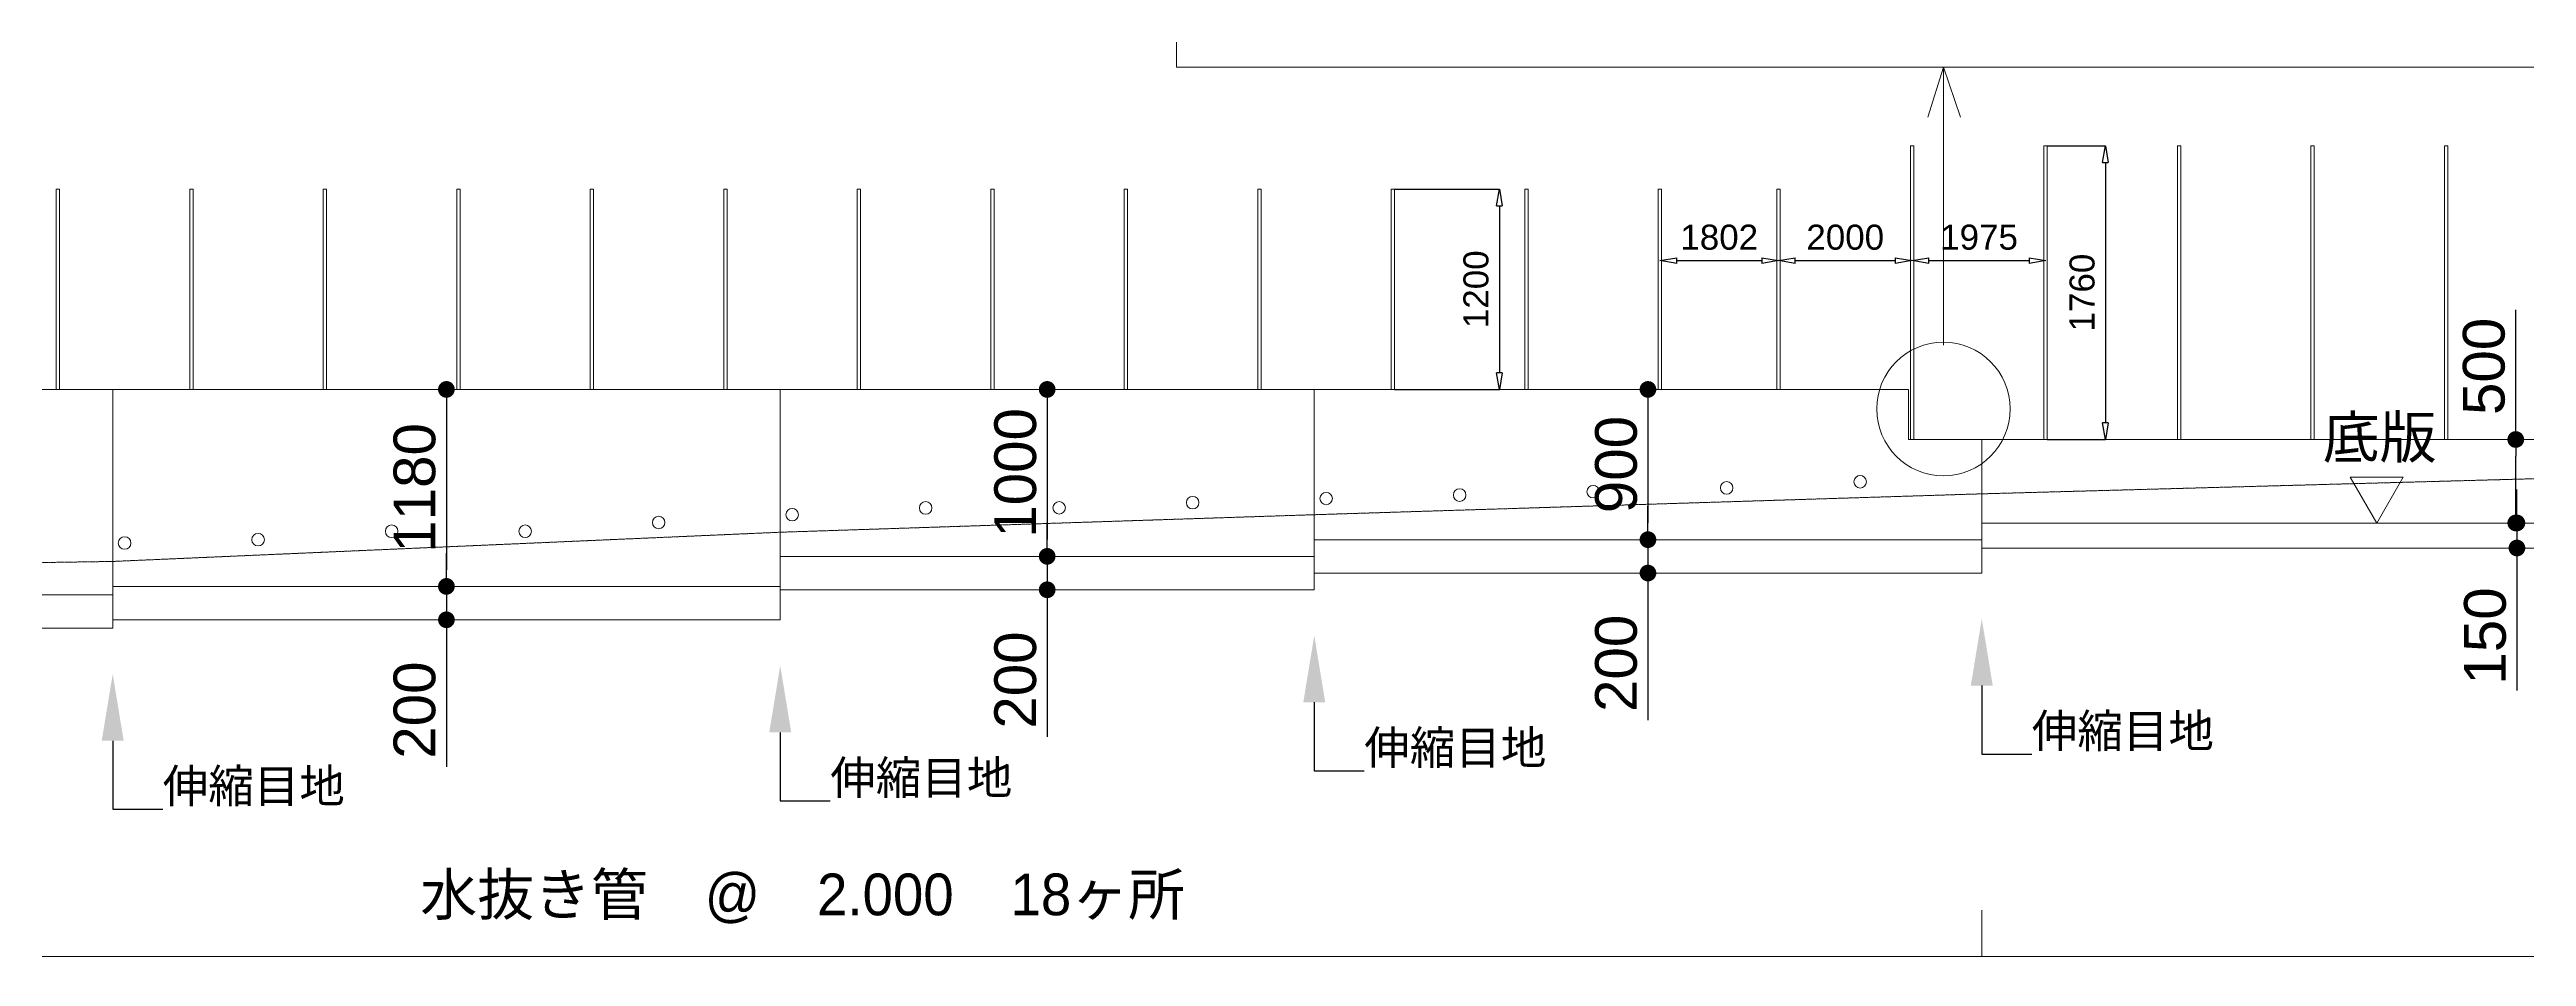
# Model space of a CAD drawing. Header units: millimetres. Extents: x -58267 to 200953, y -49295 to 43144.
# Drawn here: x 15850 to 30692, y -8996 to -3563 of the extents above; entities that cross this region are included whole.
import ezdxf
from ezdxf import colors
from ezdxf.entities.mleader import LeaderData, LeaderLine
from ezdxf.math import Vec2, Vec3

# ---------------------------------------------------------------- set-up
doc = ezdxf.new("R2010")
doc.units = ezdxf.units.MM
doc.header["$LTSCALE"] = 0.25
doc.linetypes.add('ACAD_ISO02W100', pattern=[15, 12, -3])
doc.linetypes.add('CENTER2', pattern=[28.575, 19.05, -3.175, 3.175, -3.175])
for name, color, linetype, lineweight in [('1-fence', 7, 'Continuous', 0), ('1-main', 7, 'Continuous', 9), ('2-DIMS', 8, 'Continuous', 9), ('5-detailframe', 1, 'Continuous', 20)]:
    doc.layers.add(name, color=color, linetype=linetype, lineweight=lineweight)
doc.styles.get("Standard").update_dxf_attribs({"font": 'arial.ttf'})
doc.dimstyles.new('Annotative2 in mm', dxfattribs={"dimscale": 0, "dimtxt": 2.5, "dimasz": 1, "dimexe": 0, "dimexo": 0, "dimtad": 1, "dimdec": 0, "dimtxsty": 'Standard', "dimblk": 'DOT', "dimcen": 0, "dimadec": 0, "dimazin": 0, "dimtfac": 1, "dimtdec": 0, "dimtmove": 0, "dimatfit": 3, "dimfxl": 1, "dimarcsym": 0})
doc.dimstyles.new('Annotative3 (x2.5)', dxfattribs={"dimscale": 0, "dimtxt": 1.5, "dimasz": 1, "dimexe": 0, "dimexo": 0, "dimtad": 1, "dimdec": 0, "dimlfac": 2.5, "dimtxsty": 'Standard', "dimblk": 'CLOSEDBLANK', "dimcen": 0, "dimadec": 0, "dimazin": 0, "dimtfac": 1, "dimtdec": 0, "dimtmove": 0, "dimatfit": 3, "dimfxl": 1, "dimarcsym": 0})

# ---------------------------------------------------------------- blocks, each defined once
blk = doc.blocks.new('_Dot')
at = {"color": 0, "linetype": 'ByBlock', "lineweight": -2}
blk.add_line((-0.5, 0), (-1, 0), dxfattribs=at)
at = {"color": 0, "linetype": 'ByBlock', "const_width": 0.5}
blk.add_lwpolyline([(-0.25, 0, 1), (0.25, 0, 1)], format="xyb", close=True, dxfattribs=at)
blk = doc.blocks.new('*D29')
at = {"layer": '2-DIMS', "color": 0, "lineweight": -2, "transparency": 16777216}
for p, q in [((18228, -5599), (18228, -5599)), ((18228, -5699), (18228, -6679))]:
    blk.add_line(p, q, dxfattribs=at)
at = {"layer": 'Defpoints', "color": 0, "transparency": 16777216}
for p in [(18228, -5599), (18228, -6779), (18228, -6779)]:
    blk.add_point(p, dxfattribs=at)
at = {"layer": '2-DIMS', "color": 0, "lineweight": -2, "transparency": 16777216, "xscale": 100, "yscale": 100, "zscale": 100}
for p, rotation in [((18228, -5599), 90), ((18228, -6779), 270)]:
    blk.add_blockref('_Dot', p, dxfattribs=dict(at, rotation=rotation))
at = {"layer": '2-DIMS', "color": 0, "transparency": 16777216, "insert": (18038, -6189), "char_height": 250, "attachment_point": 5, "rotation": 90}
blk.add_mtext('1180', dxfattribs=at)
blk = doc.blocks.new('*D30')
at = {"layer": '2-DIMS', "color": 0, "lineweight": -2, "transparency": 16777216}
for p, q in [((18228, -6679), (18228, -6579)), ((18228, -6779), (18228, -6979)), ((18228, -7079), (18228, -7860))]:
    blk.add_line(p, q, dxfattribs=at)
at = {"layer": 'Defpoints', "color": 0, "transparency": 16777216}
for p in [(18228, -6779), (18228, -6979), (18228, -6979)]:
    blk.add_point(p, dxfattribs=at)
at = {"layer": '2-DIMS', "color": 0, "lineweight": -2, "transparency": 16777216, "xscale": 100, "yscale": 100, "zscale": 100}
for p, rotation in [((18228, -6779), 270), ((18228, -6979), 90)]:
    blk.add_blockref('_Dot', p, dxfattribs=dict(at, rotation=rotation))
at = {"layer": '2-DIMS', "color": 0, "transparency": 16777216, "insert": (18038, -7520), "char_height": 250, "attachment_point": 5, "rotation": 90}
blk.add_mtext('200', dxfattribs=at)
blk = doc.blocks.new('*D31')
at = {"layer": '2-DIMS', "color": 0, "lineweight": -2, "transparency": 16777216}
for p, q in [((21828, -5599), (21828, -5599)), ((21828, -5699), (21828, -6499))]:
    blk.add_line(p, q, dxfattribs=at)
at = {"layer": 'Defpoints', "color": 0, "transparency": 16777216}
for p in [(21828, -5599), (21828, -6599), (21828, -6599)]:
    blk.add_point(p, dxfattribs=at)
at = {"layer": '2-DIMS', "color": 0, "lineweight": -2, "transparency": 16777216, "xscale": 100, "yscale": 100, "zscale": 100}
for p, rotation in [((21828, -5599), 90), ((21828, -6599), 270)]:
    blk.add_blockref('_Dot', p, dxfattribs=dict(at, rotation=rotation))
at = {"layer": '2-DIMS', "color": 0, "transparency": 16777216, "insert": (21638, -6099), "char_height": 250, "attachment_point": 5, "rotation": 90}
blk.add_mtext('1000', dxfattribs=at)
blk = doc.blocks.new('*D32')
at = {"layer": '2-DIMS', "color": 0, "lineweight": -2, "transparency": 16777216}
for p, q in [((21828, -6499), (21828, -6399)), ((21828, -6599), (21828, -6799)), ((21828, -6899), (21828, -7680))]:
    blk.add_line(p, q, dxfattribs=at)
at = {"layer": 'Defpoints', "color": 0, "transparency": 16777216}
for p in [(21828, -6599), (21828, -6799), (21828, -6799)]:
    blk.add_point(p, dxfattribs=at)
at = {"layer": '2-DIMS', "color": 0, "lineweight": -2, "transparency": 16777216, "xscale": 100, "yscale": 100, "zscale": 100}
for p, rotation in [((21828, -6599), 270), ((21828, -6799), 90)]:
    blk.add_blockref('_Dot', p, dxfattribs=dict(at, rotation=rotation))
at = {"layer": '2-DIMS', "color": 0, "transparency": 16777216, "insert": (21638, -7340), "char_height": 250, "attachment_point": 5, "rotation": 90}
blk.add_mtext('200', dxfattribs=at)
blk = doc.blocks.new('*D33')
at = {"layer": '2-DIMS', "color": 0, "lineweight": -2, "transparency": 16777216}
for p, q in [((25428, -5599), (25428, -5599)), ((25428, -5699), (25428, -6399)), ((25428, -6499), (25428, -6499))]:
    blk.add_line(p, q, dxfattribs=at)
at = {"layer": 'Defpoints', "color": 0, "transparency": 16777216}
for p in [(25428, -5599), (25428, -6499), (25428, -6499)]:
    blk.add_point(p, dxfattribs=at)
at = {"layer": '2-DIMS', "color": 0, "lineweight": -2, "transparency": 16777216, "xscale": 100, "yscale": 100, "zscale": 100}
for p, rotation in [((25428, -5599), 90), ((25428, -6499), 270)]:
    blk.add_blockref('_Dot', p, dxfattribs=dict(at, rotation=rotation))
at = {"layer": '2-DIMS', "color": 0, "transparency": 16777216, "insert": (25238, -6049), "char_height": 250, "attachment_point": 5, "rotation": 90}
blk.add_mtext('900', dxfattribs=at)
blk = doc.blocks.new('*D34')
at = {"layer": '2-DIMS', "color": 0, "lineweight": -2, "transparency": 16777216}
for p, q in [((25428, -6399), (25428, -6299)), ((25428, -6499), (25428, -6499)), ((25428, -6499), (25428, -6699)), ((25428, -6699), (25428, -6699)), ((25428, -6799), (25428, -7580))]:
    blk.add_line(p, q, dxfattribs=at)
at = {"layer": 'Defpoints', "color": 0, "transparency": 16777216}
for p in [(25428, -6499), (25428, -6699), (25428, -6699)]:
    blk.add_point(p, dxfattribs=at)
at = {"layer": '2-DIMS', "color": 0, "lineweight": -2, "transparency": 16777216, "xscale": 100, "yscale": 100, "zscale": 100}
for p, rotation in [((25428, -6499), 270), ((25428, -6699), 90)]:
    blk.add_blockref('_Dot', p, dxfattribs=dict(at, rotation=rotation))
at = {"layer": '2-DIMS', "color": 0, "transparency": 16777216, "insert": (25238, -7240), "char_height": 250, "attachment_point": 5, "rotation": 90}
blk.add_mtext('200', dxfattribs=at)
blk = doc.blocks.new('*D35')
at = {"layer": '2-DIMS', "color": 0, "lineweight": -2, "transparency": 16777216}
for p, q in [((30628, -5899), (30628, -5123)), ((30628, -6299), (30628, -5999))]:
    blk.add_line(p, q, dxfattribs=at)
at = {"layer": 'Defpoints', "color": 0, "transparency": 16777216}
for p in [(30628, -5899), (30628, -6399), (30628, -6399)]:
    blk.add_point(p, dxfattribs=at)
at = {"layer": '2-DIMS', "color": 0, "lineweight": -2, "transparency": 16777216, "xscale": 100, "yscale": 100, "zscale": 100}
for p, rotation in [((30628, -5899), 90), ((30628, -6399), 270)]:
    blk.add_blockref('_Dot', p, dxfattribs=dict(at, rotation=rotation))
at = {"layer": '2-DIMS', "color": 0, "transparency": 16777216, "insert": (30438, -5461), "char_height": 250, "attachment_point": 5, "rotation": 90}
blk.add_mtext('500', dxfattribs=at)
blk = doc.blocks.new('*D36')
at = {"layer": '2-DIMS', "color": 0, "lineweight": -2, "transparency": 16777216}
for p, q in [((30635, -6299), (30635, -6199)), ((30671, -6399), (30635, -6399)), ((30635, -6399), (30635, -6549)), ((30635, -6649), (30635, -7402))]:
    blk.add_line(p, q, dxfattribs=at)
at = {"layer": 'Defpoints', "color": 0, "transparency": 16777216}
for p in [(30671, -6399), (30635, -6549), (30635, -6549)]:
    blk.add_point(p, dxfattribs=at)
at = {"layer": '2-DIMS', "color": 0, "lineweight": -2, "transparency": 16777216, "xscale": 100, "yscale": 100, "zscale": 100}
for p, rotation in [((30635, -6399), 270), ((30635, -6549), 90)]:
    blk.add_blockref('_Dot', p, dxfattribs=dict(at, rotation=rotation))
at = {"layer": '2-DIMS', "color": 0, "transparency": 16777216, "insert": (30445, -7076), "char_height": 250, "attachment_point": 5, "rotation": 90}
blk.add_mtext('150', dxfattribs=at)
blk = doc.blocks.new('*U108')
at = {"layer": '1-main'}
blk.add_lwpolyline([(0, 1200), (20, 1200), (20, 0), (0, 0)], close=True, dxfattribs=at)
blk = doc.blocks.new('*U109')
at = {"layer": '1-fence', "color": 0, "linetype": 'ByBlock', "lineweight": -2, "transparency": 16777216}
for p in [(15200, 0), (16000, 0), (16800, 0), (17600, 0), (18400, 0), (19200, 0), (20000, 0), (20800, 0), (21600, 0), (22400, 0), (23200, 0), (24000, 0), (24800, 0)]:
    blk.add_blockref('*U108', p, dxfattribs=at)
blk = doc.blocks.new('_ClosedBlank')
at = {"color": 0, "linetype": 'ByBlock', "lineweight": -2}
for p, q in [((-1, 0.17), (0, 0)), ((-1, 0.17), (-1, -0.17)), ((0, 0), (-1, -0.17))]:
    blk.add_line(p, q, dxfattribs=at)
blk = doc.blocks.new('*D110')
at = {"layer": '2-DIMS', "color": 0, "lineweight": -2, "transparency": 16777216}
blk.add_line((25600, -4827), (26110, -4827), dxfattribs=at)
at = {"layer": 'Defpoints', "color": 0, "transparency": 16777216}
for p in [(25500, -4827), (26210, -4827), (26210, -4827)]:
    blk.add_point(p, dxfattribs=at)
at = {"layer": '2-DIMS', "color": 0, "lineweight": -2, "transparency": 16777216, "xscale": 100, "yscale": 100, "zscale": 100, "rotation": 180}
blk.add_blockref('_ClosedBlank', (25500, -4827), dxfattribs=at)
at = {"layer": '2-DIMS', "color": 0, "lineweight": -2, "transparency": 16777216, "xscale": 100, "yscale": 100, "zscale": 100}
blk.add_blockref('_ClosedBlank', (26210, -4827), dxfattribs=at)
at = {"layer": '2-DIMS', "color": 0, "transparency": 16777216, "insert": (25855, -4688), "char_height": 150, "attachment_point": 5}
blk.add_mtext('1802', dxfattribs=at)
blk = doc.blocks.new('*D111')
at = {"layer": '2-DIMS', "color": 0, "lineweight": -2, "transparency": 16777216}
blk.add_line((27112, -4827), (27712, -4827), dxfattribs=at)
at = {"layer": 'Defpoints', "color": 0, "transparency": 16777216}
for p in [(27012, -4827), (27812, -4827), (27812, -4827)]:
    blk.add_point(p, dxfattribs=at)
at = {"layer": '2-DIMS', "color": 0, "lineweight": -2, "transparency": 16777216, "xscale": 100, "yscale": 100, "zscale": 100, "rotation": 180}
blk.add_blockref('_ClosedBlank', (27012, -4827), dxfattribs=at)
at = {"layer": '2-DIMS', "color": 0, "lineweight": -2, "transparency": 16777216, "xscale": 100, "yscale": 100, "zscale": 100}
blk.add_blockref('_ClosedBlank', (27812, -4827), dxfattribs=at)
at = {"layer": '2-DIMS', "color": 0, "transparency": 16777216, "insert": (27412, -4688), "char_height": 150, "attachment_point": 5}
blk.add_mtext('1975', dxfattribs=at)
blk = doc.blocks.new('*D112')
at = {"layer": '2-DIMS', "color": 0, "lineweight": -2, "transparency": 16777216}
for p, q in [((27820, -4139), (28169, -4139)), ((28169, -4239), (28169, -5799)), ((27820, -5899), (28169, -5899))]:
    blk.add_line(p, q, dxfattribs=at)
at = {"layer": 'Defpoints', "color": 0, "transparency": 16777216}
for p in [(27820, -4139), (27820, -5899), (28169, -5899)]:
    blk.add_point(p, dxfattribs=at)
at = {"layer": '2-DIMS', "color": 0, "lineweight": -2, "transparency": 16777216, "xscale": 100, "yscale": 100, "zscale": 100}
for p, rotation in [((28169, -4139), 90), ((28169, -5899), 270)]:
    blk.add_blockref('_ClosedBlank', p, dxfattribs=dict(at, rotation=rotation))
at = {"layer": '2-DIMS', "color": 0, "transparency": 16777216, "insert": (28030, -5019), "char_height": 150, "attachment_point": 5, "rotation": 90}
blk.add_mtext('1760', dxfattribs=at)
blk = doc.blocks.new('*D144')
at = {"layer": '2-DIMS', "color": 0, "lineweight": -2, "transparency": 16777216}
blk.add_line((26310, -4827), (26910, -4827), dxfattribs=at)
at = {"layer": 'Defpoints', "color": 0, "transparency": 16777216}
for p in [(26210, -4827), (27010, -4827), (27010, -4827)]:
    blk.add_point(p, dxfattribs=at)
at = {"layer": '2-DIMS', "color": 0, "lineweight": -2, "transparency": 16777216, "xscale": 100, "yscale": 100, "zscale": 100, "rotation": 180}
blk.add_blockref('_ClosedBlank', (26210, -4827), dxfattribs=at)
at = {"layer": '2-DIMS', "color": 0, "lineweight": -2, "transparency": 16777216, "xscale": 100, "yscale": 100, "zscale": 100}
blk.add_blockref('_ClosedBlank', (27010, -4827), dxfattribs=at)
at = {"layer": '2-DIMS', "color": 0, "transparency": 16777216, "insert": (26610, -4688), "char_height": 150, "attachment_point": 5}
blk.add_mtext('2000', dxfattribs=at)
blk = doc.blocks.new('*D145')
at = {"layer": '2-DIMS', "color": 0, "lineweight": -2, "transparency": 16777216}
for p, q in [((23910, -4399), (24538, -4399)), ((24538, -4499), (24538, -5499)), ((23910, -5599), (24538, -5599))]:
    blk.add_line(p, q, dxfattribs=at)
at = {"layer": 'Defpoints', "color": 0, "transparency": 16777216}
for p in [(23910, -4399), (23910, -5599), (24538, -5599)]:
    blk.add_point(p, dxfattribs=at)
at = {"layer": '2-DIMS', "color": 0, "lineweight": -2, "transparency": 16777216, "xscale": 100, "yscale": 100, "zscale": 100}
for p, rotation in [((24538, -4399), 90), ((24538, -5599), 270)]:
    blk.add_blockref('_ClosedBlank', p, dxfattribs=dict(at, rotation=rotation))
at = {"layer": '2-DIMS', "color": 0, "transparency": 16777216, "insert": (24398, -4999), "char_height": 150, "attachment_point": 5, "rotation": 90}
blk.add_mtext('1200', dxfattribs=at)
blk = doc.blocks.new('A$C2c58cc58')
at = {"layer": '5-detailframe'}
for q in [(-300, 94), (-300, -102)]:
    blk.add_line((0, 0), q, dxfattribs=at)

msp = doc.modelspace()

# ---------------------------------------------------------------- linework, layer by layer
at = {"layer": '1-fence'}
for points in [[(27000.35, -4139.499), (27020.35, -4139.499), (27020.35, -5899.499), (27000.35, -5899.499)], [(27800.35, -4139.499), (27820.35, -4139.499), (27820.35, -5899.499), (27800.35, -5899.499)], [(28600.35, -4139.499), (28620.35, -4139.499), (28620.35, -5899.499), (28600.35, -5899.499)], [(29400.35, -4139.499), (29420.35, -4139.499), (29420.35, -5899.499), (29400.35, -5899.499)], [(30200.35, -4139.499), (30220.35, -4139.499), (30220.35, -5899.499), (30200.35, -5899.499)]]:
    msp.add_lwpolyline(points, close=True, dxfattribs=at)
at = {"layer": '1-main'}
for p, q in [((13028.35, -5599.499), (16228.35, -5599.499)), ((16228.35, -5599.499), (16228.35, -6829.499)), ((16228.35, -5599.499), (20228.35, -5599.499)), ((20228.35, -5599.499), (20228.35, -6779.499)), ((23428.35, -5599.499), (20228.35, -5599.499)), ((23428.35, -5599.499), (23428.35, -6599.499)), ((26988.35, -5599.499), (23428.35, -5599.499)), ((26988.35, -5899.499), (26988.35, -5599.499)), ((27428.35, -5899.499), (26988.35, -5899.499)), ((27428.35, -5899.499), (27428.35, -6499.499)), ((33828.35, -5899.499), (27428.35, -5899.499)), ((29953.535, -6124.615), (29636.126, -6124.615)), ((29794.83, -6399.499), (29636.126, -6124.615)), ((29794.83, -6399.499), (29953.535, -6124.615)), ((27428.35, -6499.499), (27428.35, -6699.499)), ((23428.35, -6599.499), (23428.35, -6799.499)), ((33828.35, -6549.499), (27428.35, -6549.499)), ((20228.35, -6779.499), (20228.35, -6979.499)), ((23428.35, -6799.499), (20228.35, -6799.499)), ((27428.35, -6699.499), (23428.35, -6699.499)), ((16228.35, -7029.499), (16228.35, -6829.499)), ((13028.35, -7029.499), (16228.35, -7029.499)), ((20228.35, -6979.499), (16228.35, -6979.499)), ((27428.35, -8995.711), (27428.35, -8718.044)), ((661.55, -8995.711), (40502.571, -8995.711))]:
    msp.add_line(p, q, dxfattribs=at)
at = {"layer": '1-main', "linetype": 'ACAD_ISO02W100'}
for p, q in [((27428.35, -6499.499), (23428.35, -6499.499)), ((33828.35, -6399.499), (27428.35, -6399.499)), ((23428.35, -6599.499), (20228.35, -6599.499)), ((20228.35, -6779.499), (16228.35, -6779.499)), ((16228.35, -6829.499), (13028.35, -6829.499))]:
    msp.add_line(p, q, dxfattribs=at)
at = {"layer": '1-main'}
msp.add_lwpolyline([(26200.35, -4399.512), (26220.35, -4399.512), (26220.35, -5599.512), (26200.35, -5599.512)], close=True, dxfattribs=at)
at = {"layer": '1-main', "linetype": 'CENTER2', "lineweight": 13}
msp.add_lwpolyline([(661.55, -6779.499), (7028.35, -6729.499), (13028.35, -6679.499), (16228.35, -6629.499), (20228.35, -6454.499), (23428.35, -6349.499), (27428.35, -6224.499), (33828.35, -6049.499), (37428.35, -5968.591)], dxfattribs=at)
at = {"layer": '1-main'}
for centre in [(23499.55, -6252.502), (24299.55, -6231.987), (25099.55, -6211.509), (25899.55, -6188.951), (26699.55, -6152.181), (19499.55, -6396.146), (20299.55, -6349.388), (21099.55, -6308.826), (21899.55, -6308.503), (22699.55, -6277.18), (16299.55, -6519.045), (17099.55, -6499.308), (17899.55, -6448.546), (18699.55, -6448.546)]:
    msp.add_circle(centre, 37.5, dxfattribs=at)
at = {"layer": '5-detailframe', "lineweight": 20}
msp.add_lwpolyline([(22603.862, 1576.62), (32335.059, 1576.62), (32335.059, -3667.981), (22603.862, -3667.981)], close=True, dxfattribs=at)
msp.add_lwpolyline([(27198.683, -5334.357), (27198.683, -3667.981)], dxfattribs=at)
msp.add_circle((27198.683, -5716.066), 400, dxfattribs=at)

# ---------------------------------------------------------------- block references
at = {"layer": '1-fence'}
msp.add_blockref('*U109', (689.55, -5599.499), dxfattribs=at)
at = {"layer": '5-detailframe', "rotation": 90}
msp.add_blockref('A$C2c58cc58', (27198.683, -3667.981), dxfattribs=at)

# ---------------------------------------------------------------- texts
at = {"layer": '2-DIMS', "char_height": 250, "attachment_point": 5}
for s, insert in [('{\\fMS PGothic|b0|i0|c128|p50;底版}', (29812.564, -5899.499)), ('{\\fMS PGothic|b0|i0|c128|p50;水抜き管\u3000@\u30002.000\u300018ヶ所}', (20362.757, -8649.136))]:
    msp.add_mtext(s, dxfattribs=dict(at, insert=insert))

# ---------------------------------------------------------------- dimensions: what is measured, and where the dimension line sits
at = {"layer": '2-DIMS'}
for base, p1, p2, text, picture, middle in [((28168.698, -5899.499), (27820.35, -4139.499), (27820.35, -5899.499), '1760', '*D112', (28029.612, -5019.499)), ((24537.501, -5599.499), (23909.55, -4399.499), (23909.55, -5599.499), '1200', '*D145', (24398.415, -4999.499))]:
    dim = msp.add_linear_dim(base=base, p1=p1, p2=p2, angle=90, text=text, dimstyle='Annotative3 (x2.5)', dxfattribs=at)
    dim.commit()
    dim.dimension.update_dxf_attribs({"geometry": picture, "text_midpoint": middle})
for base, p1, p2, text, picture, middle in [((26210.35, -4827.39), (25499.55, -4827.39), (26210.35, -4827.39), '1802', '*D110', (25854.95, -4827.39)), ((27811.837, -4827.142), (27011.837, -4827.142), (27811.837, -4827.142), '1975', '*D111', (27411.837, -4827.142))]:
    dim = msp.add_linear_dim(base=base, p1=p1, p2=p2, text=text, dimstyle='Annotative3 (x2.5)', dxfattribs=at)
    dim.commit()
    dim.dimension.update_dxf_attribs({"geometry": picture, "text_midpoint": middle, "dimtype": 160})
dim = msp.add_linear_dim(base=(27010.35, -4827.39), p1=(26210.35, -4827.39), p2=(27010.35, -4827.39), dimstyle='Annotative3 (x2.5)', dxfattribs=at)
dim.commit()
dim.dimension.update_dxf_attribs({"geometry": '*D144', "text_midpoint": (26610.35, -4827.39), "dimtype": 160})
for base, p1, p2, picture, middle in [((30628.35, -6399.499), (30628.35, -5899.499), (30628.35, -6399.499), '*D35', (30628.35, -5461.249)), ((30634.842, -6549.499), (30670.893, -6399.499), (30634.842, -6549.499), '*D36', (30634.842, -7075.983))]:
    dim = msp.add_linear_dim(base=base, p1=p1, p2=p2, angle=90, dimstyle='Annotative2 in mm', dxfattribs=at)
    dim.commit()
    dim.dimension.update_dxf_attribs({"geometry": picture, "text_midpoint": middle, "dimtype": 160})
for base, p1, p2, picture, middle in [((18228.35, -6779.499), (18228.35, -5599.499), (18228.35, -6779.499), '*D29', (18038.207, -6189.499)), ((21828.35, -6599.499), (21828.35, -5599.499), (21828.35, -6599.499), '*D31', (21638.207, -6099.499)), ((25428.35, -6499.499), (25428.35, -5599.499), (25428.35, -6499.499), '*D33', (25238.207, -6049.499)), ((25428.35, -6699.499), (25428.35, -6499.499), (25428.35, -6699.499), '*D34', (25238.207, -7239.881)), ((21828.35, -6799.499), (21828.35, -6599.499), (21828.35, -6799.499), '*D32', (21638.207, -7339.881)), ((18228.35, -6979.499), (18228.35, -6779.499), (18228.35, -6979.499), '*D30', (18038.207, -7519.881))]:
    dim = msp.add_linear_dim(base=base, p1=p1, p2=p2, angle=90, dimstyle='Annotative2 in mm', dxfattribs=at)
    dim.commit()
    dim.dimension.update_dxf_attribs({"geometry": picture, "text_midpoint": middle})

# ---------------------------------------------------------------- leaders
ml = msp.add_multileader_mtext('Standard', dxfattribs=at)
ml.set_content('{\\fMS PGothic|b0|i0|c128|p50;伸縮目地}', color=256)
ml.set_leader_properties()
ml.build(insert=Vec2(0, 0))
ml.multileader.update_dxf_attribs({"text_left_attachment_type": 6, "dogleg_length": 3, "arrow_head_size": 400, "scale": 100})
ctx = ml.context
ctx.base_point, ctx.scale, ctx.char_height, ctx.arrow_head_size, ctx.landing_gap_size, ctx.plane_origin = Vec3(27728.35, -7784.374), 100, 200, 400, 0, Vec3(27428.35, -5200.374)
ctx.left_attachment = 6
notes = []
notes.append((ctx, [(0, (1, 1, 0), (27428.35, -7784.374), (1, 0), 300, [(0, [(27428.35, -6973.206)], 0, [])])]))
ctx.mtext.insert, ctx.mtext.flow_direction = Vec3(27728.35, -7544.374), 5
ml = msp.add_multileader_mtext('Standard', dxfattribs=at)
ml.set_content('{\\fMS PGothic|b0|i0|c128|p50;伸縮目地}', color=256)
ml.set_leader_properties()
ml.build(insert=Vec2(0, 0))
ml.multileader.update_dxf_attribs({"text_left_attachment_type": 6, "dogleg_length": 3, "arrow_head_size": 400, "scale": 100})
ctx = ml.context
ctx.base_point, ctx.scale, ctx.char_height, ctx.arrow_head_size, ctx.landing_gap_size, ctx.plane_origin = Vec3(23728.35, -7884.374), 100, 200, 400, 0, Vec3(23428.35, -5300.374)
ctx.left_attachment = 6
notes.append((ctx, [(0, (1, 1, 0), (23428.35, -7884.374), (1, 0), 300, [(0, [(23428.35, -7073.206)], 0, [])])]))
ctx.mtext.insert, ctx.mtext.flow_direction = Vec3(23728.35, -7644.374), 5
ml = msp.add_multileader_mtext('Standard', dxfattribs=at)
ml.set_content('{\\fMS PGothic|b0|i0|c128|p50;伸縮目地}', color=256)
ml.set_leader_properties()
ml.build(insert=Vec2(0, 0))
ml.multileader.update_dxf_attribs({"text_left_attachment_type": 6, "dogleg_length": 3, "arrow_head_size": 400, "scale": 100})
ctx = ml.context
ctx.base_point, ctx.scale, ctx.char_height, ctx.arrow_head_size, ctx.landing_gap_size, ctx.plane_origin = Vec3(20528.35, -8064.374), 100, 200, 400, 0, Vec3(20228.35, -5480.374)
ctx.left_attachment = 6
notes.append((ctx, [(0, (1, 1, 0), (20228.35, -8064.374), (1, 0), 300, [(0, [(20228.35, -7253.206)], 0, [])])]))
ctx.mtext.insert, ctx.mtext.flow_direction = Vec3(20528.35, -7824.374), 5
ml = msp.add_multileader_mtext('Standard', dxfattribs=at)
ml.set_content('{\\fMS PGothic|b0|i0|c128|p50;伸縮目地}', color=256)
ml.set_leader_properties()
ml.build(insert=Vec2(0, 0))
ml.multileader.update_dxf_attribs({"text_left_attachment_type": 6, "dogleg_length": 3, "arrow_head_size": 400, "scale": 100})
ctx = ml.context
ctx.base_point, ctx.scale, ctx.char_height, ctx.arrow_head_size, ctx.landing_gap_size, ctx.plane_origin = Vec3(16528.35, -8114.374), 100, 200, 400, 0, Vec3(16228.35, -5530.374)
ctx.left_attachment = 6
notes.append((ctx, [(0, (1, 1, 0), (16228.35, -8114.374), (1, 0), 300, [(0, [(16228.35, -7303.206)], 0, [])])]))
ctx.mtext.insert, ctx.mtext.flow_direction = Vec3(16528.35, -7874.374), 5
for ctx, leaders in notes:
    for number, flags, end, landing, length, lines in leaders:
        leader = LeaderData()
        leader.index, (leader.has_last_leader_line, leader.has_dogleg_vector, leader.attachment_direction) = number, flags
        leader.last_leader_point, leader.dogleg_vector, leader.dogleg_length = Vec3(end), Vec3(landing), length
        for number, points, colour, breaks in lines:
            line = LeaderLine()
            line.index, line.vertices, line.color, line.breaks = number, Vec3.list(points), colors.encode_raw_color(colour), breaks
            leader.lines.append(line)
        ctx.leaders.append(leader)

doc.saveas('drawing.dxf')
